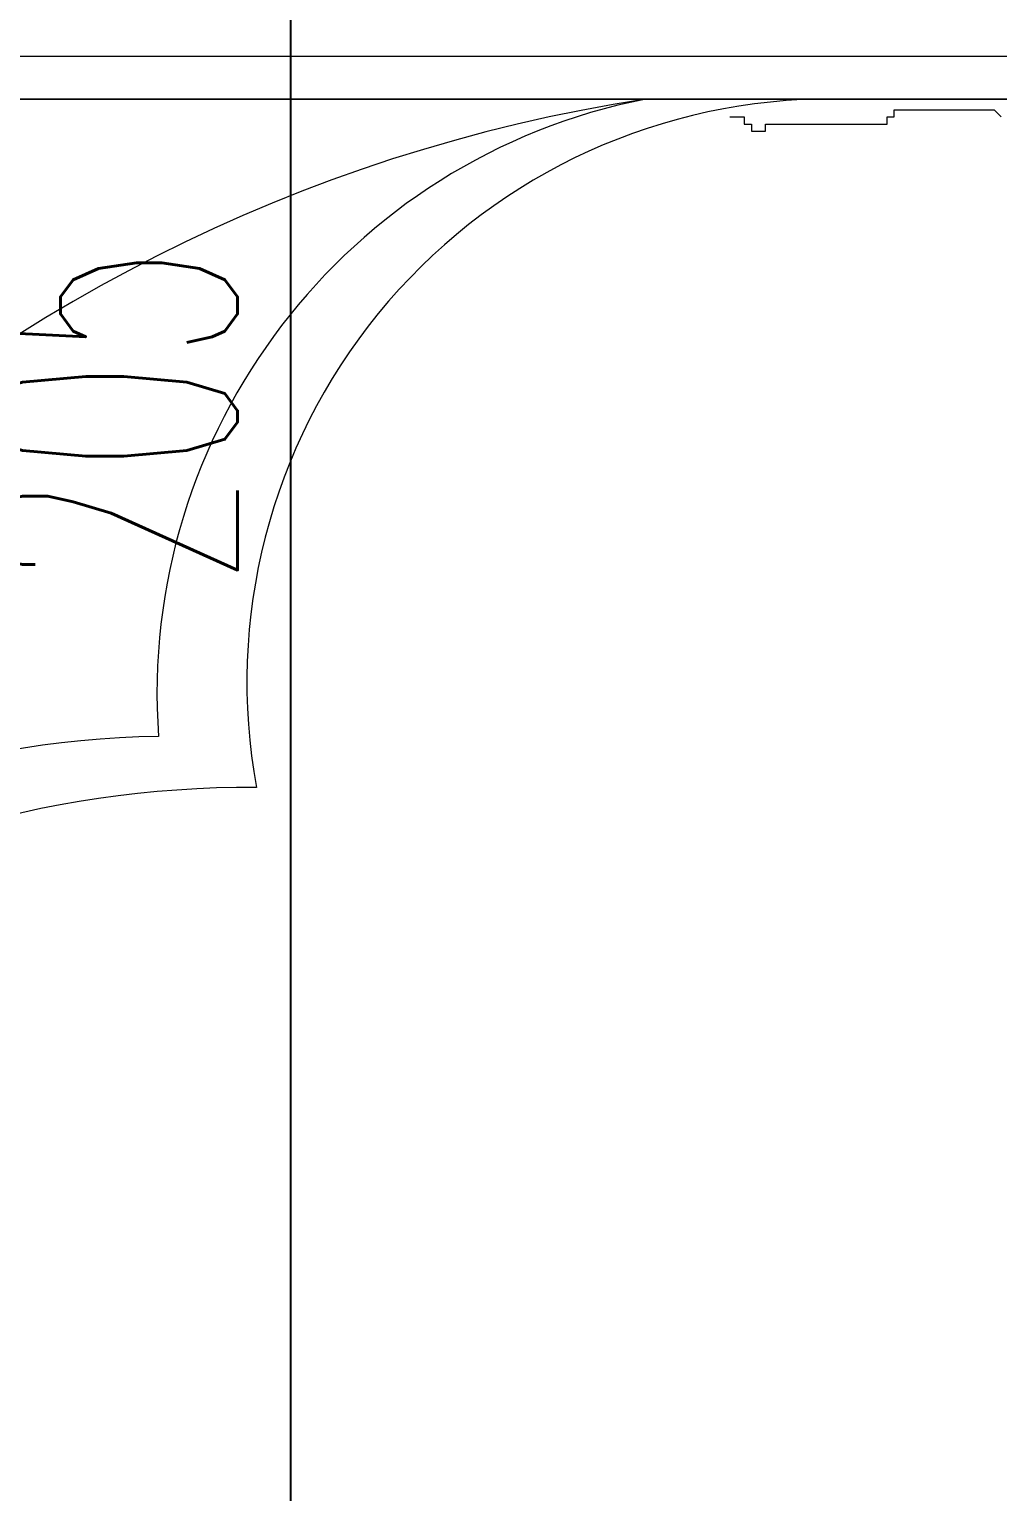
# Model space of a CAD drawing. Extents: x 775040 to 808375, y 4159409 to 4163651.
# Drawn here: x 785241.3 to 785286.8, y 4160295.6 to 4160364.5 of the extents above; entities that cross this region are included whole.
import ezdxf

# ---------------------------------------------------------------- set-up
doc = ezdxf.new("R2010")
doc.units = 0
doc.header["$MEASUREMENT"] = 0
doc.header["$PDMODE"] = 3
doc.linetypes.add('DUZ', pattern=[500, 500])
doc.layers.get('0').update_dxf_attribs({"linetype": 'DUZ'})
doc.layers.add('Z_iç ölçü dikey', color=111, linetype='Continuous', lineweight=25)
doc.layers.add('Z_tefriş', color=73, linetype='Continuous', lineweight=5)
doc.styles.add('OLCUIC', font='ROMANS.SHX', dxfattribs={"width": 0.5})
doc.dimstyles.new('ölçü 50', dxfattribs={"dimtxt": 12.5, "dimasz": 7, "dimexe": 5.3, "dimexo": 5, "dimgap": 2.5, "dimtad": 1, "dimdec": 0, "dimzin": 9, "dimdsep": 46, "dimtxsty": 'OLCUIC', "dimblk1": 'ARCHTICK', "dimblk2": 'ARCHTICK', "dimsah": 1, "dimcen": 0, "dimdle": 5.5, "dimadec": 0, "dimazin": 0, "dimtfac": 1, "dimtdec": 0, "dimtix": 1, "dimtofl": 0, "dimtmove": 1, "dimatfit": 3, "dimldrblk": 'ARCHTICK', "dimfxl": 0, "dimtolj": 1, "dimtzin": 0, "dimarcsym": 0})

# ---------------------------------------------------------------- blocks, each defined once
blk = doc.blocks.new('YATAK 1')
at = {"layer": 'Z_tefriş'}
for p, q in [((-8791.057, 16917.306), (-8791.057, 17107.306)), ((-8793.057, 17095.306), (-8793.057, 16929.306)), ((-8793.057, 16929.306), (-8793.057, 17095.306)), ((-8793.895, 17037.214), (-8793.895, 17036.542)), ((-8793.895, 17036.542), (-8794.231, 17036.542)), ((-8794.231, 17036.542), (-8794.231, 17036.206)), ((-8794.231, 17036.206), (-8794.567, 17036.206)), ((-8794.567, 17036.206), (-8794.567, 17035.534)), ((-8794.567, 17035.534), (-8794.231, 17035.534)), ((-8794.231, 17035.534), (-8794.231, 17029.821)), ((-8794.231, 17029.821), (-8793.895, 17029.821)), ((-8793.895, 17029.821), (-8793.895, 17029.485)), ((-8793.895, 17029.485), (-8793.558, 17029.485)), ((-8793.558, 17029.485), (-8793.558, 17024.78)), ((-8793.558, 17024.78), (-8793.895, 17024.444))]:
    blk.add_line(p, q, dxfattribs=at)
for centre, radius, start, end in [((-8874.637, 17059.766), 49.185, 359.68016, 67.80579), ((-8865.884, 17063.619), 42.83, 0.64325, 76.7367), ((-8869.156, 17029.428), 77, 8.77456, 80.20549), ((-8821.04, 17035.647), 28.524, 11.17318, 94.05337), ((-8820.5, 17032.492), 27.449, 1.18474, 100.3941)]:
    blk.add_arc(centre, radius, start, end, dxfattribs=at)
blk = doc.blocks.new('_ARCHTICK')
at = {"color": 0, "linetype": 'ByBlock', "const_width": 0.15}
blk.add_lwpolyline([(-0.5, -0.5), (0.5, 0.5)], dxfattribs=at)
blk = doc.blocks.new('*D711')
at = {"layer": 'Defpoints', "color": 0, "linetype": 'Continuous', "transparency": 16777216}
for p in [(785166.143, 4160448.755), (785253.57, 4160448.755), (785197.643, 4160243.755)]:
    blk.add_point(p, dxfattribs=at)
at = {"layer": 'Z_iç ölçü dikey', "color": 0, "linetype": 'Continuous', "lineweight": -2, "transparency": 16777216}
for p, q in [((785253.57, 4160238.255), (785253.57, 4160454.255)), ((785245.57, 4160448.755), (785258.87, 4160448.755)), ((785245.57, 4160243.755), (785258.87, 4160243.755))]:
    blk.add_line(p, q, dxfattribs=at)
at = {"layer": 'Z_iç ölçü dikey', "color": 0, "linetype": 'Continuous', "lineweight": -2, "transparency": 16777216, "xscale": 7, "yscale": 7, "zscale": 7}
for p, rotation in [((785253.57, 4160448.755), 90), ((785253.57, 4160243.755), 270)]:
    blk.add_blockref('_ARCHTICK', p, dxfattribs=dict(at, rotation=rotation))
at = {"layer": 'Z_iç ölçü dikey', "color": 0, "linetype": 'Continuous', "transparency": 16777216, "insert": (785244.82, 4160346.255), "char_height": 12.5, "attachment_point": 5, "rotation": 90, "style": 'OLCUIC'}
blk.add_mtext('\\A1;205', dxfattribs=at)

msp = doc.modelspace()

# ---------------------------------------------------------------- block references
at = {"layer": 'Z_tefriş', "rotation": 90}
msp.add_blockref('YATAK 1', (802311.449, 4169154.246), dxfattribs=at)

# ---------------------------------------------------------------- dimensions: what is measured, and where the dimension line sits
at = {"layer": 'Z_iç ölçü dikey', "linetype": 'Continuous'}
dim = msp.add_linear_dim(base=(785253.57, 4160448.755), p1=(785197.643, 4160243.755), p2=(785166.143, 4160448.755), angle=90, dimstyle='ölçü 50', override={"dimfxl": 8}, dxfattribs=at)
dim.commit()
dim.dimension.update_dxf_attribs({"geometry": '*D711', "text_midpoint": (785244.82, 4160346.255)})

doc.saveas('drawing.dxf')
